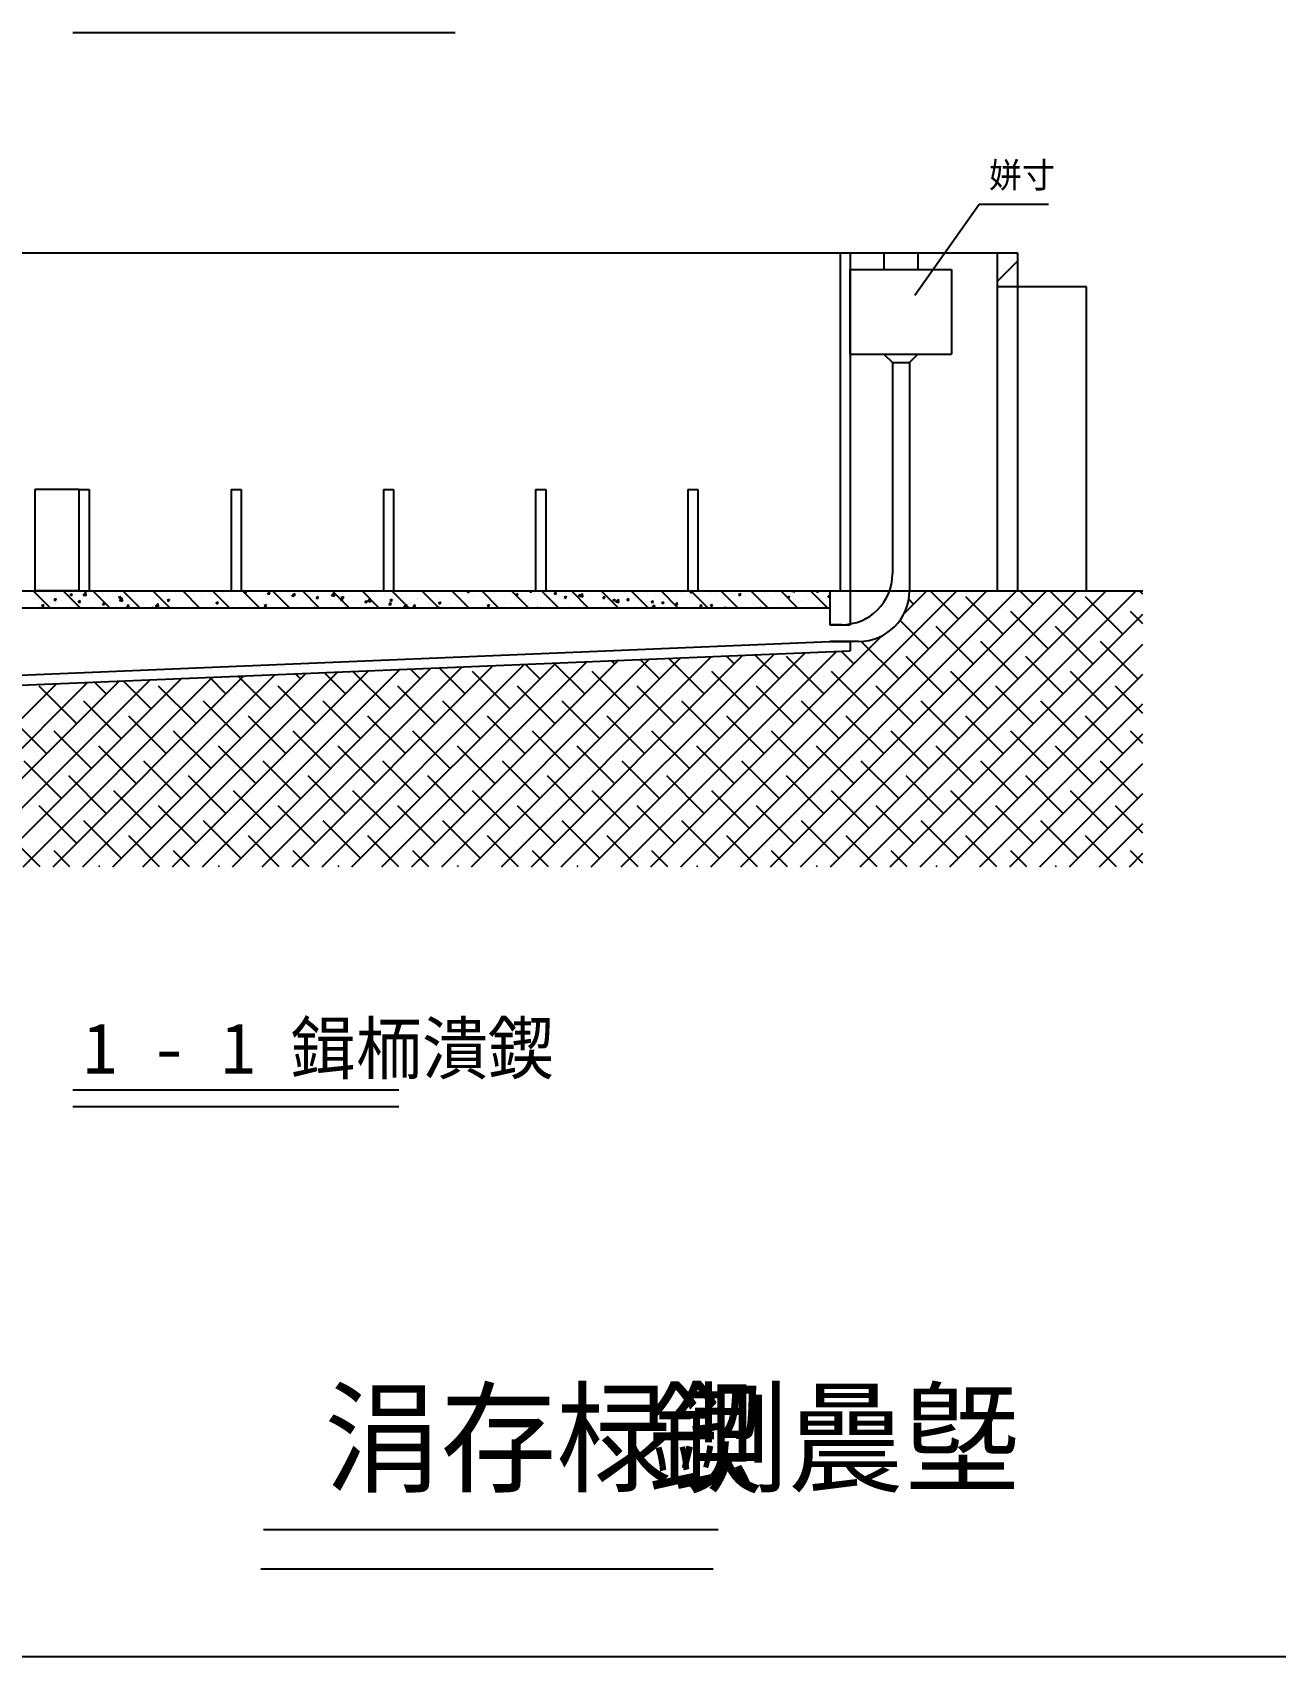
# Model space of a CAD drawing. Header units: metres. Extents: x 0 to 600, y 0 to 420.
# Drawn here: x 221.8 to 383.4, y 0 to 211.3 of the extents above; entities that cross this region are included whole.
import ezdxf

# ---------------------------------------------------------------- set-up
doc = ezdxf.new("R2010")
doc.units = ezdxf.units.M
doc.layers.add(' ', color=7, linetype='Continuous')
doc.layers.add('1651', color=5, linetype='Continuous')

msp = doc.modelspace()

# ---------------------------------------------------------------- linework, layer by layer
at = {"layer": ' '}
for p, q in [((226.98, 211.33), (276.74, 211.33)), ((336.5, 177.13), (344.88, 189)), ((344.88, 189), (353.9, 189)), ((332.51, 182.67), (336.91, 182.67)), ((332.51, 182.67), (332.51, 180.47)), ((336.91, 182.67), (336.91, 180.47)), ((328.11, 169.47), (328.11, 180.47)), ((328.11, 180.47), (341.31, 180.47)), ((341.31, 180.47), (341.31, 169.47)), ((328.11, 169.47), (341.31, 169.47)), ((332.51, 169.47), (333.61, 168.37)), ((336.91, 169.47), (335.81, 168.37)), ((333.61, 168.37), (333.61, 140.87)), ((333.61, 168.37), (335.81, 168.37)), ((335.81, 168.37), (335.81, 138.67)), ((306.09, 102.78), (341.98, 138.67)), ((309.98, 102.78), (345.87, 138.67)), ((313.87, 102.78), (349.76, 138.67)), ((317.76, 102.78), (353.65, 138.67)), ((321.65, 102.78), (357.54, 138.67)), ((325.54, 102.78), (361.43, 138.67)), ((329.42, 102.78), (365.32, 138.67)), ((335.08, 135.66), (338.09, 138.67)), ((336.36, 136.94), (335.72, 137.59)), ((342.19, 135), (338.52, 138.67)), ((348.03, 133.05), (343.17, 137.91)), ((349.89, 138.67), (366.16, 138.67)), ((351.92, 136.94), (350.18, 138.67)), ((357.75, 135), (354.07, 138.67)), ((363.58, 133.05), (358.72, 137.91)), ((366.16, 138.25), (365.74, 138.67)), ((333.31, 102.78), (366.16, 135.63)), ((353.86, 131.11), (349, 135.97)), ((366.16, 134.36), (364.56, 135.97)), ((327.01, 134.27), (325.47, 134.27)), ((338.3, 131.11), (334.58, 134.84)), ((344.14, 129.16), (339.28, 134.02)), ((359.69, 129.16), (354.83, 134.02)), ((302.2, 102.78), (332.22, 132.8)), ((329.21, 132.07), (325.47, 132.07)), ((334.42, 127.22), (329.55, 132.08)), ((337.2, 102.78), (366.16, 131.74)), ((349.97, 127.22), (345.11, 132.08)), ((365.53, 127.22), (360.67, 132.08)), ((255.53, 102.78), (281.69, 128.95)), ((259.42, 102.78), (285.75, 129.11)), ((263.31, 102.78), (289.81, 129.28)), ((267.2, 102.78), (293.87, 129.45)), ((271.09, 102.78), (297.92, 129.62)), ((274.98, 102.78), (301.98, 129.78)), ((278.87, 102.78), (306.04, 129.95)), ((282.76, 102.78), (310.09, 130.12)), ((287.75, 127.22), (285.85, 129.12)), ((286.64, 102.78), (314.15, 130.29)), ((293.58, 125.27), (289.58, 129.27)), ((290.53, 102.78), (318.21, 130.45)), ((294.42, 102.78), (322.26, 130.62)), ((297.47, 129.16), (297.05, 129.58)), ((298.31, 102.78), (326.32, 130.79)), ((303.3, 127.22), (300.79, 129.73)), ((309.14, 125.27), (304.52, 129.89)), ((313.03, 129.16), (311.99, 130.2)), ((318.86, 127.22), (315.73, 130.35)), ((324.69, 125.27), (319.83, 130.14)), ((328.58, 129.16), (326.93, 130.81)), ((340.25, 125.27), (335.39, 130.14)), ((355.81, 125.27), (350.94, 130.14)), ((208.86, 102.78), (233.01, 126.93)), ((212.75, 102.78), (237.07, 127.1)), ((216.64, 102.78), (241.13, 127.27)), ((220.53, 102.78), (245.18, 127.44)), ((224.42, 102.78), (249.24, 127.6)), ((228.31, 102.78), (253.3, 127.77)), ((231.35, 125.27), (229.83, 126.8)), ((232.2, 102.78), (257.35, 127.94)), ((237.19, 123.33), (233.56, 126.96)), ((236.09, 102.78), (261.41, 128.11)), ((239.98, 102.78), (265.47, 128.27)), ((241.08, 127.22), (241.03, 127.26)), ((243.86, 102.78), (269.52, 128.44)), ((246.91, 125.27), (244.77, 127.42)), ((247.75, 102.78), (273.58, 128.61)), ((252.74, 123.33), (248.5, 127.57)), ((251.64, 102.78), (277.64, 128.78)), ((256.63, 127.22), (255.97, 127.88)), ((262.47, 125.27), (259.71, 128.04)), ((268.3, 123.33), (263.44, 128.19)), ((272.19, 127.22), (270.91, 128.5)), ((278.02, 125.27), (274.64, 128.65)), ((283.86, 123.33), (279, 128.19)), ((299.41, 123.33), (294.55, 128.19)), ((314.97, 123.33), (310.11, 128.19)), ((330.53, 123.33), (325.67, 128.19)), ((341.09, 102.78), (366.16, 127.85)), ((346.08, 123.33), (341.22, 128.19)), ((361.64, 123.33), (356.78, 128.19)), ((201.08, 102.78), (224.9, 126.6)), ((204.97, 102.78), (228.96, 126.77)), ((227.47, 121.39), (222.6, 126.25)), ((243.02, 121.39), (238.16, 126.25)), ((258.58, 121.39), (253.72, 126.25)), ((274.13, 121.39), (269.27, 126.25)), ((289.69, 121.39), (284.83, 126.25)), ((305.25, 121.39), (300.39, 126.25)), ((320.8, 121.39), (315.94, 126.25)), ((336.36, 121.39), (331.5, 126.25)), ((351.92, 121.39), (347.06, 126.25)), ((366.16, 122.69), (362.61, 126.25)), ((233.3, 119.44), (228.44, 124.3)), ((248.86, 119.44), (243.99, 124.3)), ((264.41, 119.44), (259.55, 124.3)), ((279.97, 119.44), (275.11, 124.3)), ((295.52, 119.44), (290.66, 124.3)), ((311.08, 119.44), (306.22, 124.3)), ((326.64, 119.44), (321.78, 124.3)), ((342.19, 119.44), (337.33, 124.3)), ((344.98, 102.78), (366.16, 123.97)), ((357.75, 119.44), (352.89, 124.3)), ((223.58, 117.5), (218.72, 122.36)), ((239.13, 117.5), (234.27, 122.36)), ((254.69, 117.5), (249.83, 122.36)), ((270.25, 117.5), (265.38, 122.36)), ((285.8, 117.5), (280.94, 122.36)), ((301.36, 117.5), (296.5, 122.36)), ((316.91, 117.5), (312.05, 122.36)), ((332.47, 117.5), (327.61, 122.36)), ((348.03, 117.5), (343.17, 122.36)), ((363.58, 117.5), (358.72, 122.36)), ((229.41, 115.55), (224.55, 120.41)), ((235.24, 113.61), (230.38, 118.47)), ((244.97, 115.55), (240.11, 120.41)), ((250.8, 113.61), (245.94, 118.47)), ((260.52, 115.55), (255.66, 120.41)), ((266.36, 113.61), (261.5, 118.47)), ((276.08, 115.55), (271.22, 120.41)), ((281.91, 113.61), (277.05, 118.47)), ((291.64, 115.55), (286.77, 120.41)), ((297.47, 113.61), (292.61, 118.47)), ((307.19, 115.55), (302.33, 120.41)), ((313.03, 113.61), (308.16, 118.47)), ((322.75, 115.55), (317.89, 120.41)), ((328.58, 113.61), (323.72, 118.47)), ((338.3, 115.55), (333.44, 120.41)), ((344.14, 113.61), (339.28, 118.47)), ((348.87, 102.78), (366.16, 120.08)), ((353.86, 115.55), (349, 120.41)), ((359.69, 113.61), (354.83, 118.47)), ((366.16, 118.81), (364.56, 120.41)), ((225.52, 111.66), (220.66, 116.52)), ((241.08, 111.66), (236.22, 116.52)), ((256.63, 111.66), (251.77, 116.52)), ((272.19, 111.66), (267.33, 116.52)), ((287.75, 111.66), (282.89, 116.52)), ((303.3, 111.66), (298.44, 116.52)), ((318.86, 111.66), (314, 116.52)), ((334.42, 111.66), (329.55, 116.52)), ((349.97, 111.66), (345.11, 116.52)), ((365.53, 111.66), (360.67, 116.52)), ((231.35, 109.72), (226.49, 114.58)), ((246.91, 109.72), (242.05, 114.58)), ((262.47, 109.72), (257.61, 114.58)), ((278.02, 109.72), (273.16, 114.58)), ((293.58, 109.72), (288.72, 114.58)), ((309.14, 109.72), (304.28, 114.58)), ((324.69, 109.72), (319.83, 114.58)), ((340.25, 109.72), (335.39, 114.58)), ((355.81, 109.72), (350.94, 114.58)), ((352.76, 102.78), (366.16, 116.19)), ((237.19, 107.77), (232.33, 112.63)), ((252.74, 107.77), (247.88, 112.63)), ((268.3, 107.77), (263.44, 112.63)), ((283.86, 107.77), (279, 112.63)), ((299.41, 107.77), (294.55, 112.63)), ((314.97, 107.77), (310.11, 112.63)), ((330.53, 107.77), (325.67, 112.63)), ((346.08, 107.77), (341.22, 112.63)), ((356.65, 102.78), (366.16, 112.3)), ((361.64, 107.77), (356.78, 112.63)), ((227.47, 105.83), (222.6, 110.69)), ((243.02, 105.83), (238.16, 110.69)), ((258.58, 105.83), (253.72, 110.69)), ((274.13, 105.83), (269.27, 110.69)), ((289.69, 105.83), (284.83, 110.69)), ((305.25, 105.83), (300.39, 110.69)), ((320.8, 105.83), (315.94, 110.69)), ((336.36, 105.83), (331.5, 110.69)), ((351.92, 105.83), (347.06, 110.69)), ((366.16, 107.14), (362.61, 110.69)), ((233.3, 103.88), (228.44, 108.75)), ((248.86, 103.88), (243.99, 108.75)), ((264.41, 103.88), (259.55, 108.75)), ((279.97, 103.88), (275.11, 108.75)), ((295.52, 103.88), (290.66, 108.75)), ((311.08, 103.88), (306.22, 108.75)), ((326.64, 103.88), (321.78, 108.75)), ((342.19, 103.88), (337.33, 108.75)), ((357.75, 103.88), (352.89, 108.75)), ((360.54, 102.78), (366.16, 108.41)), ((222.73, 102.78), (218.72, 106.8)), ((238.29, 102.78), (234.27, 106.8)), ((253.85, 102.78), (249.83, 106.8)), ((269.4, 102.78), (265.38, 106.8)), ((284.96, 102.78), (280.94, 106.8)), ((300.52, 102.78), (296.5, 106.8)), ((316.07, 102.78), (312.05, 106.8)), ((331.63, 102.78), (327.61, 106.8)), ((347.19, 102.78), (343.17, 106.8)), ((362.74, 102.78), (358.72, 106.8)), ((226.62, 102.78), (224.55, 104.86)), ((242.18, 102.78), (240.11, 104.86)), ((257.74, 102.78), (255.66, 104.86)), ((273.29, 102.78), (271.22, 104.86)), ((288.85, 102.78), (286.77, 104.86)), ((304.41, 102.78), (302.33, 104.86)), ((319.96, 102.78), (317.89, 104.86)), ((335.52, 102.78), (333.44, 104.86)), ((351.07, 102.78), (349, 104.86)), ((364.43, 102.78), (366.16, 104.52)), ((366.16, 103.25), (364.56, 104.86)), ((230.51, 102.78), (230.38, 102.91)), ((246.07, 102.78), (245.94, 102.91)), ((261.63, 102.78), (261.5, 102.91)), ((277.18, 102.78), (277.05, 102.91)), ((292.74, 102.78), (292.61, 102.91)), ((308.29, 102.78), (308.16, 102.91)), ((323.85, 102.78), (323.72, 102.91)), ((339.41, 102.78), (339.28, 102.91)), ((354.96, 102.78), (354.83, 102.91)), ((226.98, 73.76), (269.41, 73.76)), ((226.98, 71.56), (269.41, 71.56)), ((251.82, 16.51), (310.92, 16.51)), ((251.47, 11.42), (310.29, 11.42))]:
    msp.add_line(p, q, dxfattribs=at)
for centre in [(327.01, 140.87), (329.21, 138.67)]:
    msp.add_arc(centre, 6.6, -90, 0, dxfattribs=at)
for p, q in [((349.89, 178.27), (358.83, 178.27)), ((358.82, 178.25), (358.82, 138.7)), ((227.78, 151.87), (222.06, 151.87)), ((222.07, 151.85), (222.07, 138.7)), ((227.78, 138.67), (222.06, 138.67)), ((349.89, 138.67), (358.83, 138.67)), ((0, 0), (594, 0))]:
    msp.add_line(p, q)
at = {"layer": '1651'}
for p, q in [((150.57, 182.67), (349.89, 182.67)), ((326.79, 182.67), (326.79, 138.67)), ((328.11, 182.67), (328.11, 138.67)), ((347.25, 182.67), (347.25, 138.67)), ((349.89, 182.67), (349.89, 138.67)), ((347.25, 178.94), (349.89, 181.58)), ((347.25, 178.27), (349.89, 178.27)), ((227.79, 151.87), (227.79, 138.67)), ((227.79, 151.87), (229.11, 151.87)), ((229.11, 151.87), (229.11, 138.67)), ((247.59, 151.87), (247.59, 138.67)), ((247.59, 151.87), (248.91, 151.87)), ((248.91, 151.87), (248.91, 138.67)), ((267.39, 151.87), (267.39, 138.67)), ((267.39, 151.87), (268.71, 151.87)), ((268.71, 151.87), (268.71, 138.67)), ((287.19, 151.87), (287.19, 138.67)), ((287.19, 151.87), (288.51, 151.87)), ((288.51, 151.87), (288.51, 138.67)), ((306.99, 151.87), (306.99, 138.67)), ((306.99, 151.87), (308.31, 151.87)), ((308.31, 151.87), (308.31, 138.67)), ((150.57, 138.67), (350.6, 138.67)), ((224.04, 136.47), (221.84, 138.67)), ((222.11, 137.49), (222.11, 137.49)), ((222.19, 138.52), (222.19, 138.52)), ((222.52, 138.24), (222.52, 138.24)), ((223.08, 137.91), (223.08, 137.91)), ((224.45, 137.39), (224.45, 137.39)), ((224.55, 137.46), (224.76, 137.71)), ((224.55, 137.46), (224.81, 137.44)), ((224.74, 138.53), (224.74, 138.53)), ((224.81, 137.44), (224.76, 137.71)), ((225.48, 137.37), (225.48, 137.37)), ((225.65, 138.35), (225.65, 138.35)), ((227.93, 136.47), (225.73, 138.67)), ((226.58, 137.51), (226.58, 137.51)), ((226.61, 138.18), (226.92, 138.3)), ((226.61, 138.18), (226.83, 138.03)), ((226.83, 138.03), (226.92, 138.3)), ((226.97, 137.39), (226.97, 137.39)), ((227.71, 137.18), (227.92, 137.44)), ((227.97, 137.16), (227.92, 137.44)), ((228.24, 137.73), (228.24, 137.73)), ((228.36, 138.13), (228.7, 138.49)), ((228.36, 138.13), (228.75, 138.07)), ((228.75, 138.07), (228.7, 138.49)), ((229.23, 137.7), (229.23, 137.7)), ((231.82, 136.47), (229.62, 138.67)), ((231.02, 138.1), (231.02, 138.1)), ((231.46, 137.98), (231.46, 137.98)), ((232.12, 138.24), (232.12, 138.24)), ((232.46, 137.7), (232.46, 137.7)), ((232.93, 137.83), (233.24, 137.94)), ((232.93, 137.83), (233.15, 137.68)), ((233.05, 137.4), (233.4, 137.76)), ((233.05, 137.4), (233.45, 137.34)), ((233.15, 137.68), (233.24, 137.94)), ((233.44, 137.34), (233.4, 137.76)), ((235.71, 136.47), (233.51, 138.67)), ((233.74, 138.31), (233.74, 138.31)), ((233.79, 138.46), (233.79, 138.46)), ((235.03, 138.14), (235.03, 138.14)), ((235.65, 138.64), (235.65, 138.64)), ((236, 138.62), (236, 138.62)), ((239.6, 136.47), (237.4, 138.67)), ((237.59, 138.58), (237.59, 138.58)), ((238, 138.54), (238, 138.54)), ((238.17, 137.44), (238.17, 137.44)), ((238.18, 137.45), (238.18, 137.45)), ((239.26, 137.47), (239.56, 137.59)), ((239.26, 137.47), (239.47, 137.33)), ((239.47, 137.33), (239.56, 137.59)), ((240.35, 138.44), (240.35, 138.44)), ((240.45, 137.77), (240.45, 137.77)), ((240.96, 137.82), (240.96, 137.82)), ((243.49, 136.47), (241.29, 138.67)), ((242.06, 137.97), (242.06, 137.97)), ((242.7, 138.34), (242.7, 138.34)), ((242.71, 138.08), (242.71, 138.08)), ((243.73, 138.18), (243.73, 138.18)), ((244.94, 138.36), (244.94, 138.36)), ((245.05, 138.24), (245.05, 138.24)), ((247.38, 136.47), (245.18, 138.67)), ((246.5, 138.55), (246.5, 138.55)), ((247.4, 138.14), (247.4, 138.14)), ((247.67, 137.71), (247.67, 137.71)), ((248.82, 138.64), (248.82, 138.64)), ((251.27, 136.47), (249.07, 138.67)), ((249.19, 138.56), (249.28, 138.67)), ((249.19, 138.56), (249.45, 138.54)), ((249.28, 138.54), (249.58, 138.66)), ((249.28, 138.54), (249.49, 138.39)), ((249.45, 138.54), (249.42, 138.67)), ((249.43, 137.54), (249.43, 137.54)), ((249.49, 138.39), (249.58, 138.66)), ((249.75, 138.04), (249.75, 138.04)), ((250.24, 138.15), (250.24, 138.15)), ((250.89, 137.55), (250.89, 137.55)), ((251.17, 138.54), (251.17, 138.54)), ((251.65, 137.82), (251.65, 137.82)), ((252, 137.69), (252, 137.69)), ((252.09, 137.95), (252.09, 137.95)), ((252.34, 138.29), (252.56, 138.54)), ((252.34, 138.29), (252.61, 138.26)), ((252.61, 138.26), (252.55, 138.54)), ((252.81, 138.59), (252.81, 138.59)), ((255.16, 136.47), (252.96, 138.67)), ((253.52, 138.44), (253.52, 138.44)), ((253.66, 137.91), (253.66, 137.91)), ((253.86, 137.63), (253.86, 137.63)), ((253.93, 138.15), (253.93, 138.15)), ((254.44, 137.85), (254.44, 137.85)), ((255.5, 138.01), (255.71, 138.26)), ((255.5, 138.01), (255.76, 137.99)), ((255.6, 138.19), (255.91, 138.31)), ((255.6, 138.19), (255.82, 138.04)), ((255.76, 137.99), (255.71, 138.26)), ((255.82, 138.04), (255.91, 138.31)), ((255.86, 138.34), (255.86, 138.34)), ((256.19, 138.46), (256.19, 138.46)), ((256.43, 138.07), (256.43, 138.07)), ((256.44, 138.28), (256.44, 138.28)), ((256.79, 137.75), (256.79, 137.75)), ((259.05, 136.47), (256.85, 138.67)), ((257.54, 138.42), (257.54, 138.42)), ((258.21, 138.24), (258.21, 138.24)), ((258.65, 137.73), (258.87, 137.99)), ((258.65, 137.73), (258.92, 137.71)), ((258.92, 137.71), (258.87, 137.99)), ((258.99, 138.51), (258.99, 138.51)), ((259.14, 137.65), (259.14, 137.65)), ((259.21, 138.64), (259.21, 138.64)), ((260.56, 138.14), (260.56, 138.14)), ((260.65, 138.05), (260.99, 138.4)), ((260.65, 138.05), (261.04, 137.99)), ((260.65, 137.6), (260.65, 137.6)), ((262.93, 136.47), (260.73, 138.67)), ((261.04, 137.99), (260.99, 138.4)), ((261.49, 137.55), (261.49, 137.55)), ((261.81, 137.46), (262.02, 137.71)), ((261.81, 137.46), (262.07, 137.43)), ((261.92, 137.84), (262.23, 137.95)), ((261.92, 137.84), (262.14, 137.69)), ((261.93, 137.42), (261.93, 137.42)), ((262.07, 137.43), (262.02, 137.71)), ((262.14, 137.69), (262.23, 137.95)), ((262.91, 138.04), (262.91, 138.04)), ((262.91, 137.91), (262.91, 137.91)), ((263.24, 137.41), (263.24, 137.41)), ((263.6, 137.63), (263.6, 137.63)), ((263.84, 137.45), (263.84, 137.45)), ((266.82, 136.47), (264.62, 138.67)), ((264.97, 137.18), (265.18, 137.43)), ((265.13, 138.2), (265.13, 138.2)), ((265.23, 137.16), (265.18, 137.43)), ((265.26, 137.94), (265.26, 137.94)), ((265.34, 137.32), (265.68, 137.68)), ((265.73, 137.26), (265.68, 137.68)), ((265.81, 137.85), (265.81, 137.85)), ((266.38, 138), (266.38, 138)), ((267.41, 138.53), (267.41, 138.53)), ((267.48, 138.15), (267.48, 138.15)), ((267.61, 137.84), (267.61, 137.84)), ((268.25, 137.48), (268.55, 137.6)), ((268.25, 137.48), (268.46, 137.34)), ((268.37, 138.29), (268.37, 138.29)), ((268.46, 137.33), (268.55, 137.6)), ((270.71, 136.47), (268.51, 138.67)), ((269.14, 138.37), (269.14, 138.37)), ((269.62, 137.37), (269.62, 137.37)), ((269.96, 137.74), (269.96, 137.74)), ((271.84, 137.65), (271.84, 137.65)), ((272.31, 137.64), (272.31, 137.64)), ((274.6, 136.47), (272.4, 138.67)), ((274.13, 137.98), (274.13, 137.98)), ((274.66, 137.54), (274.66, 137.54)), ((278.49, 136.47), (276.29, 138.67)), ((276.31, 137.73), (276.31, 137.73)), ((276.39, 138.29), (276.39, 138.29)), ((277, 137.44), (277, 137.44)), ((277.41, 137.87), (277.41, 137.87)), ((278.27, 138.55), (278.57, 138.67)), ((278.27, 138.55), (278.48, 138.4)), ((278.45, 137.43), (278.45, 137.43)), ((278.48, 138.4), (278.57, 138.67)), ((278.61, 138.57), (278.61, 138.57)), ((279.08, 138.09), (279.08, 138.09)), ((282.38, 136.47), (280.18, 138.67)), ((280.84, 137.44), (280.84, 137.44)), ((281.02, 137.87), (281.02, 137.87)), ((281.86, 138.46), (281.86, 138.46)), ((282.96, 138.6), (282.96, 138.6)), ((283.1, 137.75), (283.1, 137.75)), ((283.59, 138.31), (283.59, 138.31)), ((286.27, 136.47), (284.07, 138.67)), ((284.59, 138.2), (284.9, 138.32)), ((284.59, 138.2), (284.81, 138.05)), ((284.81, 138.05), (284.9, 138.32)), ((285.32, 138.03), (285.32, 138.03)), ((286.25, 137.45), (286.25, 137.45)), ((286.45, 138.56), (286.55, 138.67)), ((286.45, 138.56), (286.71, 138.54)), ((286.71, 138.54), (286.68, 138.67)), ((287.21, 137.78), (287.21, 137.78)), ((287.35, 137.6), (287.35, 137.6)), ((287.61, 138.36), (287.61, 138.36)), ((290.16, 136.47), (287.96, 138.67)), ((288.35, 138.67), (288.63, 138.63)), ((288.63, 138.63), (288.62, 138.67)), ((289.02, 137.82), (289.02, 137.82)), ((289.6, 138.28), (289.82, 138.53)), ((289.6, 138.28), (289.87, 138.26)), ((289.77, 138.22), (289.77, 138.22)), ((289.87, 138.26), (289.82, 138.53)), ((289.87, 138.67), (289.87, 138.67)), ((290.91, 137.84), (291.22, 137.96)), ((290.91, 137.84), (291.13, 137.7)), ((291.13, 137.7), (291.22, 137.96)), ((291.8, 138.18), (291.8, 138.18)), ((294.05, 136.47), (291.85, 138.67)), ((292.04, 137.49), (292.04, 137.49)), ((292.34, 138.66), (292.34, 138.66)), ((292.76, 138.01), (292.97, 138.26)), ((292.76, 138.01), (293.02, 137.98)), ((292.9, 138.33), (292.9, 138.33)), ((292.93, 137.96), (293.28, 138.32)), ((292.93, 137.96), (293.32, 137.9)), ((293.02, 137.98), (292.97, 138.26)), ((293.32, 137.9), (293.28, 138.32)), ((294.32, 137.82), (294.32, 137.82)), ((294.56, 138.55), (294.56, 138.55)), ((297.94, 136.47), (295.74, 138.67)), ((295.92, 137.73), (296.13, 137.98)), ((295.92, 137.73), (296.18, 137.71)), ((296.18, 137.71), (296.13, 137.98)), ((296.58, 138.13), (296.58, 138.13)), ((296.58, 137.56), (296.58, 137.56)), ((297.24, 137.49), (297.54, 137.61)), ((297.24, 137.49), (297.46, 137.34)), ((297.45, 137.34), (297.54, 137.61)), ((297.63, 137.24), (297.97, 137.59)), ((298.02, 137.17), (297.97, 137.59)), ((298.8, 138.41), (298.8, 138.41)), ((298.95, 137.54), (298.95, 137.54)), ((299.07, 137.45), (299.28, 137.71)), ((299.07, 137.45), (299.33, 137.43)), ((299.15, 138), (299.15, 138)), ((299.33, 137.43), (299.28, 137.71)), ((301.83, 136.47), (299.62, 138.67)), ((301.72, 138.44), (301.72, 138.44)), ((301.73, 137.91), (301.73, 137.91)), ((302.23, 137.18), (302.44, 137.43)), ((302.49, 137.15), (302.44, 137.43)), ((302.83, 138.05), (302.83, 138.05)), ((303.29, 137.58), (303.29, 137.58)), ((305.71, 136.47), (303.51, 138.67)), ((303.7, 138.6), (303.7, 138.6)), ((304.5, 138.27), (304.5, 138.27)), ((305.52, 137.87), (305.52, 137.87)), ((306.05, 138.5), (306.05, 138.5)), ((307.26, 138.56), (307.56, 138.67)), ((307.26, 138.56), (307.48, 138.41)), ((307.28, 138.64), (307.28, 138.64)), ((309.6, 136.47), (307.4, 138.67)), ((307.48, 138.41), (307.56, 138.67)), ((307.8, 138.2), (307.8, 138.2)), ((308.4, 138.4), (308.4, 138.4)), ((310.06, 138.51), (310.06, 138.51)), ((310.74, 138.3), (310.74, 138.3)), ((313.49, 136.47), (311.29, 138.67)), ((311.67, 137.63), (311.67, 137.63)), ((311.8, 137.58), (311.8, 137.58)), ((312.77, 137.78), (312.77, 137.78)), ((313.09, 138.2), (313.09, 138.2)), ((313.58, 138.21), (313.89, 138.32)), ((313.58, 138.21), (313.8, 138.06)), ((313.8, 138.06), (313.89, 138.32)), ((314.37, 138.02), (314.37, 138.02)), ((314.44, 138), (314.44, 138)), ((314.52, 137.65), (314.52, 137.65)), ((317.38, 136.47), (315.18, 138.67)), ((315.44, 138.11), (315.44, 138.11)), ((316.77, 137.96), (316.77, 137.96)), ((316.93, 138.46), (316.93, 138.46)), ((317.21, 138.36), (317.21, 138.36)), ((317.79, 138.01), (317.79, 138.01)), ((317.99, 137.5), (317.99, 137.5)), ((318.32, 138.51), (318.32, 138.51)), ((319, 138.24), (319, 138.24)), ((321.27, 136.47), (319.07, 138.67)), ((319.9, 137.85), (320.21, 137.97)), ((319.9, 137.85), (320.12, 137.71)), ((320.12, 137.71), (320.21, 137.97)), ((320.14, 137.91), (320.14, 137.91)), ((320.53, 138.61), (320.59, 138.67)), ((320.53, 138.61), (320.92, 138.55)), ((320.55, 137.94), (320.55, 137.94)), ((320.92, 138.55), (320.9, 138.67)), ((321.28, 138.57), (321.28, 138.57)), ((322.49, 137.81), (322.49, 137.81)), ((322.7, 137.5), (322.7, 137.5)), ((325.16, 136.47), (322.96, 138.67)), ((323.12, 138.38), (323.12, 138.38)), ((323.49, 137.42), (323.49, 137.42)), ((323.71, 138.55), (323.81, 138.67)), ((323.71, 138.55), (323.97, 138.53)), ((323.97, 138.53), (323.94, 138.67)), ((324.37, 137.72), (324.37, 137.72)), ((324.84, 137.71), (324.84, 137.71)), ((325.22, 137.88), (325.47, 138.14)), ((325.22, 137.88), (325.47, 137.84)), ((325.47, 138.67), (325.47, 134.27)), ((328.11, 138.67), (328.11, 134.27)), ((168.39, 136.47), (325.47, 136.47)), ((222.47, 136.78), (222.47, 136.78)), ((222.7, 137), (222.7, 137)), ((222.91, 136.76), (223.22, 136.88)), ((222.91, 136.76), (223.13, 136.61)), ((223.13, 136.61), (223.22, 136.88)), ((224.69, 137.06), (224.69, 137.06)), ((226.8, 137.29), (226.8, 137.29)), ((227.33, 136.81), (227.33, 136.81)), ((227.71, 137.18), (227.97, 137.16)), ((229.15, 137.19), (229.15, 137.19)), ((229.41, 136.47), (229.54, 136.52)), ((229.53, 136.47), (229.54, 136.52)), ((229.89, 137.25), (229.89, 137.25)), ((230.86, 136.91), (231.07, 137.16)), ((230.86, 136.91), (231.12, 136.89)), ((230.97, 136.5), (230.97, 136.5)), ((231.12, 136.89), (231.07, 137.16)), ((231.4, 136.52), (231.4, 136.52)), ((231.5, 137.09), (231.5, 137.09)), ((232.63, 136.72), (232.63, 136.72)), ((233.69, 136.85), (233.69, 136.85)), ((233.85, 136.99), (233.85, 136.99)), ((234.02, 136.63), (234.23, 136.89)), ((234.02, 136.63), (234.28, 136.61)), ((234.28, 136.61), (234.23, 136.89)), ((235.41, 137.09), (235.41, 137.09)), ((235.95, 137.16), (235.95, 137.16)), ((236.2, 136.9), (236.2, 136.9)), ((236.51, 137.24), (236.51, 137.24)), ((237.27, 136.47), (237.39, 136.61)), ((237.41, 136.47), (237.39, 136.61)), ((237.75, 136.67), (238.09, 137.03)), ((237.75, 136.67), (238.14, 136.61)), ((238.14, 136.61), (238.09, 137.03)), ((238.55, 136.8), (238.55, 136.8)), ((240.9, 136.7), (240.9, 136.7)), ((242.54, 136.83), (242.54, 136.83)), ((242.66, 136.61), (242.66, 136.61)), ((243.25, 136.6), (243.25, 136.6)), ((244.88, 136.9), (244.88, 136.9)), ((245.11, 137.27), (245.11, 137.27)), ((245.35, 136.82), (245.35, 136.82)), ((245.58, 137.12), (245.89, 137.24)), ((245.58, 137.12), (245.8, 136.97)), ((245.59, 136.5), (245.59, 136.5)), ((245.8, 136.97), (245.89, 137.24)), ((246.45, 136.96), (246.45, 136.96)), ((247.17, 137.23), (247.17, 137.23)), ((248.12, 137.18), (248.12, 137.18)), ((248.73, 136.75), (248.73, 136.75)), ((251.29, 137.19), (251.29, 137.19)), ((251.9, 136.77), (252.21, 136.89)), ((251.9, 136.77), (252.12, 136.62)), ((252.12, 136.62), (252.21, 136.89)), ((253.88, 136.68), (253.88, 136.68)), ((255.28, 136.54), (255.28, 136.54)), ((256.14, 136.99), (256.14, 136.99)), ((256.38, 136.69), (256.38, 136.69)), ((258.05, 136.9), (258.05, 136.9)), ((258.11, 136.53), (258.11, 136.53)), ((258.36, 137.27), (258.36, 137.27)), ((258.38, 136.47), (258.53, 136.53)), ((258.51, 136.47), (258.53, 136.53)), ((260.67, 136.97), (260.67, 136.97)), ((260.83, 137.27), (260.83, 137.27)), ((264.97, 137.18), (265.23, 137.16)), ((265.08, 136.73), (265.08, 136.73)), ((265.34, 137.32), (265.73, 137.26)), ((266.19, 137.35), (266.19, 137.35)), ((267.36, 137.06), (267.36, 137.06)), ((267.99, 136.63), (267.99, 136.63)), ((268.12, 136.91), (268.33, 137.16)), ((268.12, 136.91), (268.39, 136.88)), ((268.39, 136.88), (268.33, 137.16)), ((268.54, 137.25), (268.54, 137.25)), ((270.04, 136.59), (270.38, 136.95)), ((270.04, 136.59), (270.43, 136.53)), ((270.43, 136.53), (270.38, 136.95)), ((270.77, 137), (270.77, 137)), ((270.89, 137.15), (270.89, 137.15)), ((271.28, 136.63), (271.49, 136.88)), ((271.28, 136.63), (271.54, 136.61)), ((271.54, 136.61), (271.49, 136.88)), ((271.87, 137.14), (271.87, 137.14)), ((273.23, 137.05), (273.23, 137.05)), ((273.32, 136.55), (273.32, 136.55)), ((273.53, 137.36), (273.53, 137.36)), ((274.07, 136.52), (274.07, 136.52)), ((274.54, 136.47), (274.65, 136.61)), ((274.57, 137.13), (274.88, 137.25)), ((274.57, 137.13), (274.79, 136.98)), ((274.67, 136.47), (274.65, 136.61)), ((274.79, 136.98), (274.88, 137.25)), ((275.58, 136.95), (275.58, 136.95)), ((275.89, 136.99), (275.89, 136.99)), ((276.33, 136.83), (276.33, 136.83)), ((277.93, 136.85), (277.93, 136.85)), ((278.56, 137.11), (278.56, 137.11)), ((279.35, 137.35), (279.35, 137.35)), ((280.28, 136.75), (280.28, 136.75)), ((280.7, 136.72), (280.7, 136.72)), ((280.89, 136.78), (281.2, 136.9)), ((280.89, 136.78), (281.11, 136.63)), ((281.11, 136.63), (281.2, 136.9)), ((281.7, 137.25), (281.7, 137.25)), ((281.8, 136.87), (281.8, 136.87)), ((282.07, 136.9), (282.07, 136.9)), ((282.63, 136.66), (282.63, 136.66)), ((283.47, 137.09), (283.47, 137.09)), ((284.05, 137.15), (284.05, 137.15)), ((284.64, 137.34), (284.64, 137.34)), ((284.98, 136.56), (284.98, 136.56)), ((285.27, 136.57), (285.27, 136.57)), ((286.4, 137.05), (286.4, 137.05)), ((287.34, 136.47), (287.52, 136.54)), ((287.5, 136.47), (287.52, 136.54)), ((287.55, 136.9), (287.55, 136.9)), ((288.75, 136.95), (288.75, 136.95)), ((289.81, 137.21), (289.81, 137.21)), ((291.1, 136.85), (291.1, 136.85)), ((291.45, 136.68), (291.45, 136.68)), ((291.74, 136.59), (291.74, 136.59)), ((293.41, 136.81), (293.41, 136.81)), ((293.45, 136.75), (293.45, 136.75)), ((294.02, 137.12), (294.02, 137.12)), ((295.79, 136.65), (295.79, 136.65)), ((296.18, 137.18), (296.18, 137.18)), ((296.53, 136.66), (296.53, 136.66)), ((297.29, 137.32), (297.29, 137.32)), ((297.63, 137.24), (298.02, 137.17)), ((298.14, 136.55), (298.14, 136.55)), ((298.75, 136.94), (298.75, 136.94)), ((301.03, 137.27), (301.03, 137.27)), ((302.23, 137.18), (302.49, 137.15)), ((302.32, 136.51), (302.67, 136.86)), ((302.32, 136.51), (302.53, 136.47)), ((302.71, 136.47), (302.67, 136.86)), ((303.34, 136.54), (303.34, 136.54)), ((303.56, 137.14), (303.87, 137.26)), ((303.56, 137.14), (303.78, 136.99)), ((303.78, 136.99), (303.87, 137.26)), ((305.38, 136.9), (305.6, 137.15)), ((305.38, 136.9), (305.65, 136.88)), ((305.65, 136.88), (305.6, 137.15)), ((306.12, 136.9), (306.12, 136.9)), ((306.67, 136.7), (306.67, 136.7)), ((307.22, 137.05), (307.22, 137.05)), ((307.75, 136.73), (307.75, 136.73)), ((308.54, 136.63), (308.75, 136.88)), ((308.54, 136.63), (308.8, 136.6)), ((308.8, 136.6), (308.75, 136.88)), ((308.89, 137.27), (308.89, 137.27)), ((309.23, 137.14), (309.23, 137.14)), ((309.88, 136.79), (310.19, 136.91)), ((309.88, 136.79), (310.1, 136.64)), ((310.01, 137.04), (310.01, 137.04)), ((310.1, 136.64), (310.19, 136.91)), ((311.8, 136.47), (311.91, 136.6)), ((311.93, 136.47), (311.91, 136.6)), ((312.23, 137.32), (312.23, 137.32)), ((312.85, 136.61), (312.85, 136.61)), ((315.42, 137.06), (315.42, 137.06)), ((316.06, 136.63), (316.06, 136.63)), ((316.31, 136.47), (316.51, 136.55)), ((316.49, 136.47), (316.51, 136.55)), ((316.72, 136.5), (316.72, 136.5)), ((317.16, 136.77), (317.16, 136.77)), ((318.82, 136.99), (318.82, 136.99)), ((318.94, 136.78), (318.94, 136.78)), ((321.23, 137.11), (321.23, 137.11)), ((321.6, 137.36), (321.6, 137.36)), ((324.8, 136.84), (324.8, 136.84)), ((325.47, 134.27), (328.11, 134.27)), ((165.75, 125.47), (325.47, 132.07)), ((325.47, 132.07), (328.11, 132.07)), ((328.11, 132.07), (328.11, 130.86)), ((165.8, 124.16), (328.11, 130.86))]:
    msp.add_line(p, q, dxfattribs=at)

# ---------------------------------------------------------------- texts
at = {"layer": ' '}
for s, height, p in [('姘寸', 3.3, (346.16, 191.12)), ('1 - 1 鍓栭潰鍥', 6.6, (228.31, 75.84)), ('涓存椂鍘曟墍', 11.6, (259.73, 22.6)), ('鍥', 11.6, (301.74, 22.52))]:
    msp.add_text(s, height=height, dxfattribs=at).set_placement(p)
for s, p in [('3,960', (358.8, 158.44)), ('1,320', (222.06, 145.24))]:
    msp.add_text(s, height=0.03, rotation=90, dxfattribs=at).set_placement(p)

doc.saveas('drawing.dxf')
